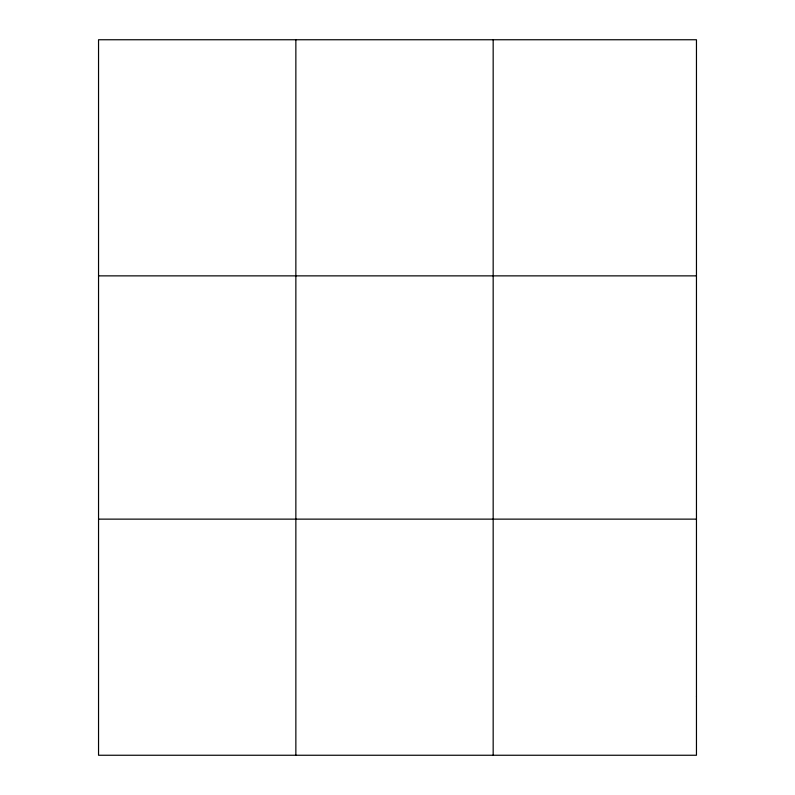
<?xml version="1.0" encoding="UTF-8"?>
<svg xmlns="http://www.w3.org/2000/svg" width="795" height="795" viewBox="0 0 795 795"><rect width="100%" height="100%" fill="white"/><g stroke="black" fill="none" stroke-linecap="round" stroke-linejoin="round"><path stroke-width="1.19" d="M295.859 755.25L295.859 39.75M493.168 755.25L493.168 39.75M98.54 275.865L696.46 275.865M98.54 519.135L696.46 519.135M696.46 696.221L696.46 755.25L98.54 755.25L98.54 39.75L696.46 39.75L696.46 696.221"/></g></svg>
